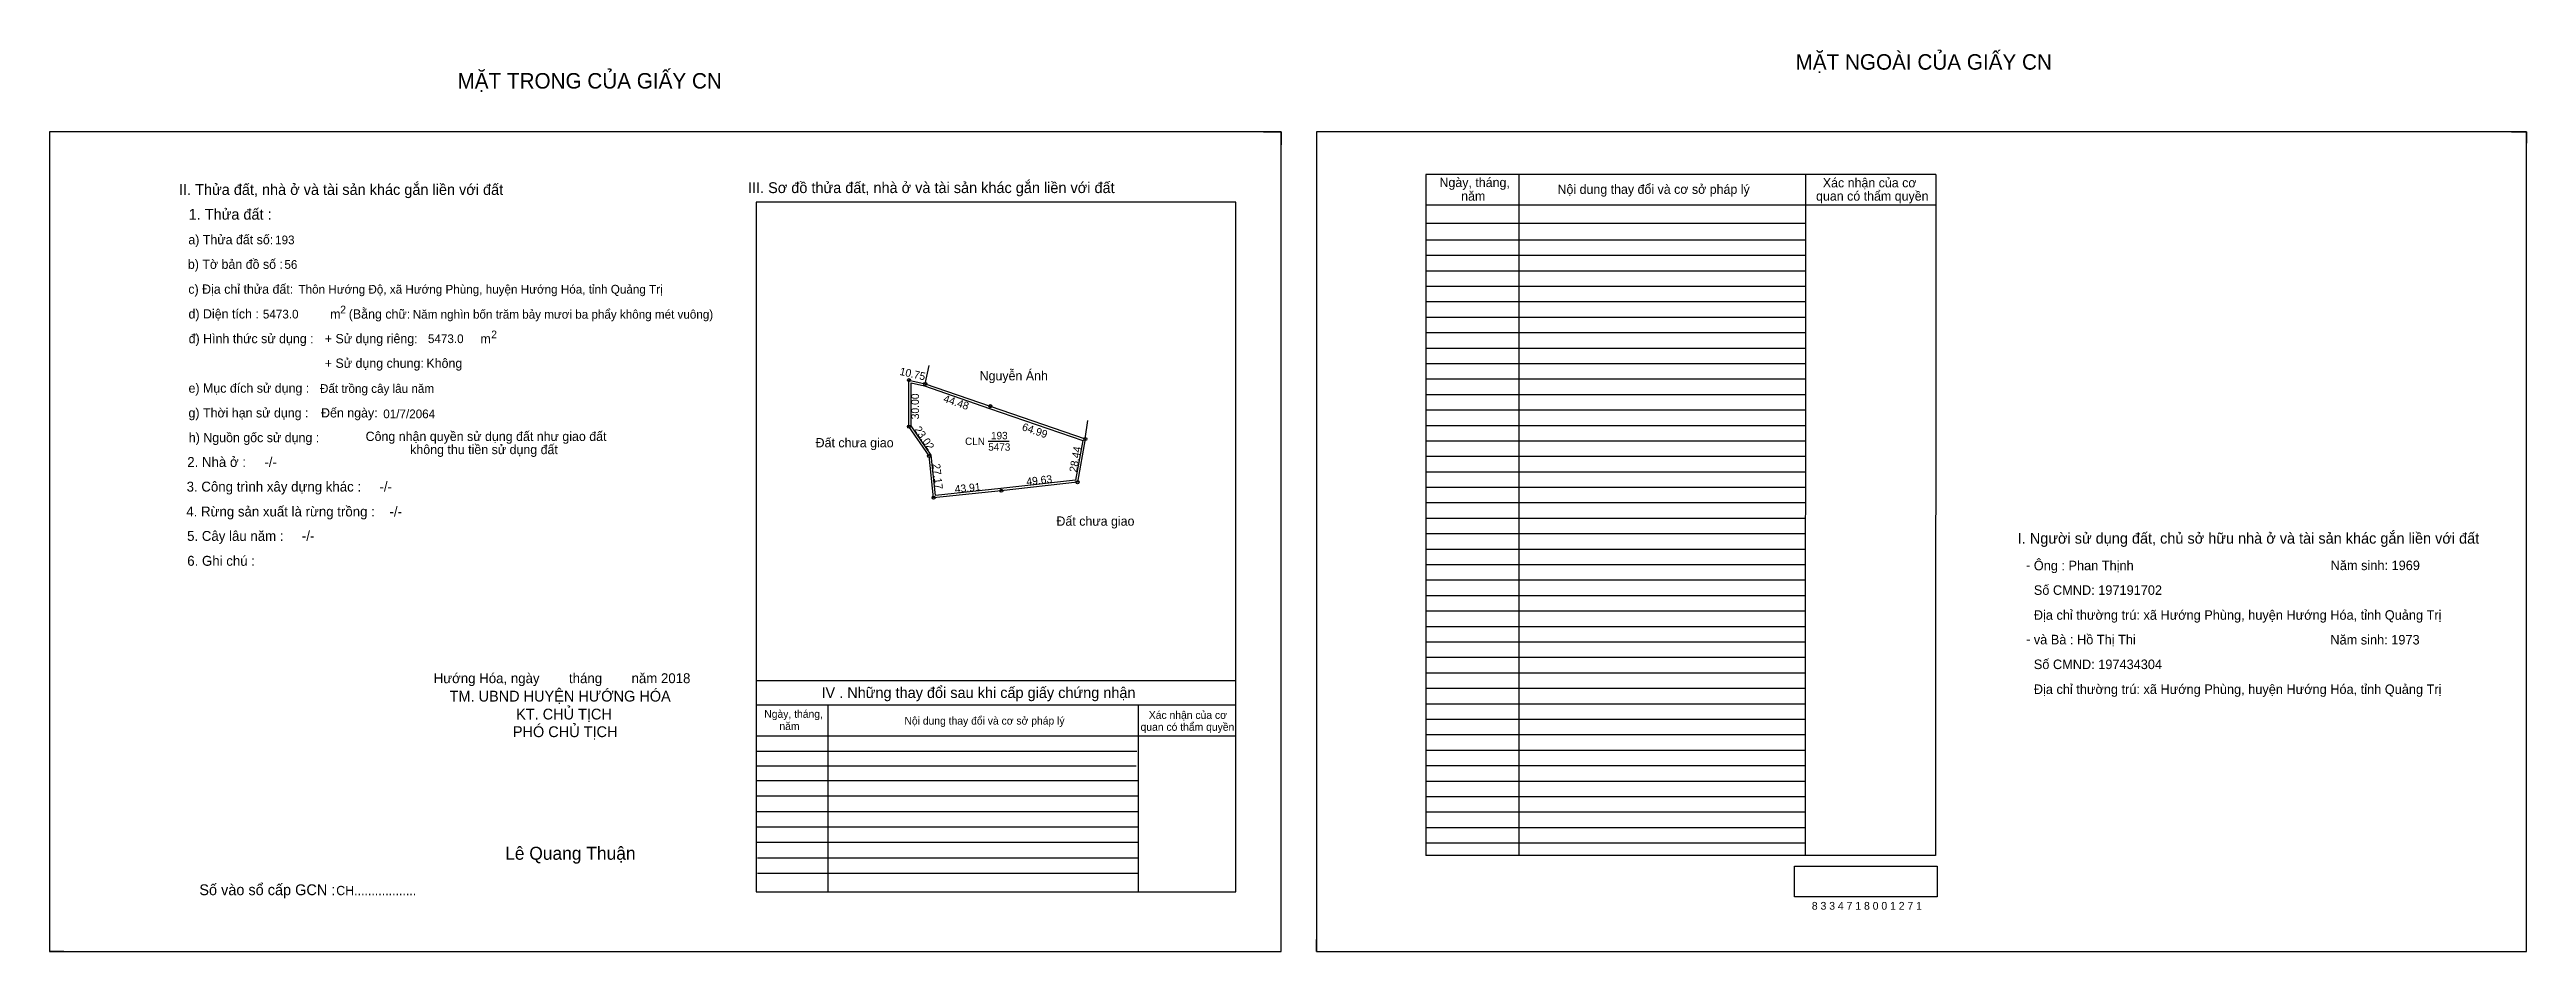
# Model space of a CAD drawing. Extents: x 532038 to 535545, y 1848044 to 1848627.
# Drawn here: x 533943 to 535545, y 1848044 to 1848627 of the extents above.
import ezdxf

# ---------------------------------------------------------------- set-up
doc = ezdxf.new("R2010")
doc.units = 0
for name, color, linetype in [('Default', 7, 'Continuous'), ('Level 10', 7, 'Continuous'), ('Level 11', 7, 'Continuous'), ('Level 13', 7, 'Continuous'), ('Level 27', 7, 'Continuous'), ('Level 49', 7, 'Continuous'), ('Level 55', 7, 'Continuous'), ('Level 6', 7, 'Continuous'), ('Level 60', 7, 'Continuous'), ('Level 7', 7, 'Continuous'), ('Level 8', 7, 'Continuous'), ('Level 9', 7, 'Continuous')]:
    doc.layers.add(name, color=color, linetype=linetype)

msp = doc.modelspace()

# ---------------------------------------------------------------- linework, layer by layer
at = {"layer": 'Level 10'}
for p, q in [((534728.3, 1848573.6), (534739.6, 1848573.6)), ((534739.6, 1848573.6), (534739.6, 1848565.2)), ((535535.1, 1848573.6), (535544.7, 1848573.6)), ((535544.7, 1848573.6), (535544.7, 1848566.2)), ((533943.5, 1848051.4), (533943.5, 1848043.6)), ((533952.7, 1848043.6), (533943.5, 1848043.6)), ((534762.4, 1848043.6), (534762.4, 1848051.4)), ((534762.4, 1848043.6), (534769.5, 1848043.6))]:
    msp.add_line(p, q, dxfattribs=at)
for points in [[(533943.5, 1848043.6), (534739.6, 1848043.6), (534739.6, 1848573.6), (533943.5, 1848573.6)], [(534762.4, 1848043.6), (535544.7, 1848043.6), (535544.7, 1848573.6), (534762.4, 1848573.6)], [(534551.6, 1848396.2), (534613, 1848375), (534608, 1848347), (534558.7, 1848341.5), (534515, 1848337), (534512, 1848364), (534499, 1848383), (534499, 1848413), (534509.5, 1848410.6)], [(534551.1, 1848394.8), (534611.4, 1848374.1), (534606.8, 1848348.3), (534558.5, 1848342.9), (534516.2, 1848338.5), (534513.4, 1848364.5), (534500.4, 1848383.4), (534500.4, 1848411.3), (534509.1, 1848409.3)]]:
    msp.add_lwpolyline(points, close=True, dxfattribs=at)
at = {"layer": 'Level 11'}
for centre in [(534499, 1848413), (534509.5, 1848410.6), (534551.6, 1848396.2), (534551.6, 1848396.2), (534499, 1848383), (534512, 1848364), (534613, 1848375), (534608, 1848347), (534515, 1848337), (534558.7, 1848341.5)]:
    msp.add_circle(centre, 1, dxfattribs=at)
at = {"layer": 'Level 27'}
for p, q in [((534509.5, 1848410.6), (534512, 1848422.4)), ((534613, 1848375), (534614.6, 1848386.9))]:
    msp.add_line(p, q, dxfattribs=at)
at = {"layer": 'Level 6'}
msp.add_lwpolyline([(535071.4, 1848098.7), (535163.8, 1848098.7), (535163.8, 1848078.9), (535071.4, 1848078.9)], close=True, dxfattribs=at)
at = {"layer": 'Level 7'}
for p, q in [((535078.4, 1848503.6), (534833.2, 1848503.6)), ((535078.4, 1848493.6), (534833.2, 1848493.6)), ((535078.4, 1848483.6), (534833.2, 1848483.6)), ((535078.4, 1848473.6), (534833.2, 1848473.6)), ((535078.4, 1848463.6), (534833.2, 1848463.6)), ((535078.4, 1848453.6), (534833.2, 1848453.6)), ((535078.4, 1848443.6), (534833.2, 1848443.6)), ((535078.4, 1848433.6), (534833.2, 1848433.6)), ((535078.4, 1848423.6), (534833.2, 1848423.6)), ((535078.4, 1848413.6), (534833.2, 1848413.6)), ((535078.4, 1848403.6), (534833.2, 1848403.6)), ((535078.4, 1848393.6), (534833.2, 1848393.6)), ((535078.4, 1848383.6), (534833.2, 1848383.6)), ((535078.4, 1848373.6), (534833.2, 1848373.6)), ((535078.4, 1848363.6), (534833.2, 1848363.6)), ((535078.4, 1848353.6), (534833.2, 1848353.6)), ((535078.4, 1848343.6), (534833.2, 1848343.6)), ((535078.4, 1848333.6), (534833.2, 1848333.6)), ((535078.4, 1848323.6), (534833.2, 1848323.6)), ((535078.4, 1848313.6), (534833.2, 1848313.6)), ((535078.4, 1848303.6), (534833.2, 1848303.6)), ((535078.4, 1848293.6), (534833.2, 1848293.6)), ((535078.4, 1848283.6), (534833.2, 1848283.6)), ((535078.4, 1848273.6), (534833.2, 1848273.6)), ((535078.4, 1848263.6), (534833.2, 1848263.6)), ((535078.4, 1848253.6), (534833.2, 1848253.6)), ((535078.4, 1848243.6), (534833.2, 1848243.6)), ((535078.4, 1848233.6), (534833.2, 1848233.6)), ((535078.4, 1848223.6), (534833.2, 1848223.6)), ((535078.4, 1848213.6), (534833.2, 1848213.6)), ((535078.4, 1848203.6), (534833.2, 1848203.6)), ((535078.4, 1848193.6), (534833.2, 1848193.6)), ((534646.4, 1848172.9), (534400.3, 1848172.9)), ((535078.4, 1848183.6), (534833.2, 1848183.6)), ((535078.4, 1848173.6), (534833.2, 1848173.6)), ((534645.9, 1848163.4), (534400.3, 1848163.4)), ((534647.2, 1848154), (534400.3, 1848154)), ((535078.4, 1848163.6), (534833.2, 1848163.6)), ((535078.4, 1848153.6), (534833.2, 1848153.6)), ((534647.2, 1848144), (534400.3, 1848144)), ((535078.4, 1848143.6), (534833.2, 1848143.6)), ((534647.2, 1848134), (534400.3, 1848134)), ((534647.2, 1848124), (534400.3, 1848124)), ((535078.4, 1848133.6), (534833.2, 1848133.6)), ((535078.4, 1848123.6), (534833.2, 1848123.6)), ((534647.2, 1848114), (534400.3, 1848114)), ((535078.4, 1848113.6), (534833.2, 1848113.6)), ((534647.2, 1848104), (534401.1, 1848104)), ((534647.2, 1848094), (534401.1, 1848094))]:
    msp.add_line(p, q, dxfattribs=at)
at = {"layer": 'Level 8'}
for p, q in [((535162.8, 1848546.1), (534833.2, 1848546.1)), ((534833.2, 1848546.1), (534833.2, 1848105.6)), ((534893.2, 1848546.1), (534893.2, 1848105.6)), ((535078.6, 1848545.9), (535078.4, 1848105.6)), ((535162.8, 1848546.1), (535162.7, 1848105.6)), ((534710.3, 1848528.2), (534400.3, 1848528.2)), ((534400.3, 1848528.2), (534400.3, 1848082.2)), ((534710.3, 1848082.2), (534710.3, 1848528.2)), ((535162.8, 1848526.1), (534833.2, 1848526.1)), ((535078.4, 1848514.3), (534833.2, 1848514.3)), ((534710.3, 1848218.6), (534400.3, 1848218.6)), ((534710.3, 1848202.9), (534400.3, 1848202.9)), ((534446.5, 1848202.9), (534446.5, 1848082.2)), ((534647.2, 1848202.9), (534647.2, 1848082.2)), ((534710.3, 1848182.9), (534400.3, 1848182.9)), ((535162.7, 1848105.6), (534833.2, 1848105.6)), ((534400.3, 1848082.2), (534710.3, 1848082.2))]:
    msp.add_line(p, q, dxfattribs=at)
at = {"layer": 'Level 9'}
msp.add_line((534550.3, 1848373.5), (534563.9, 1848373.5), dxfattribs=at)

# ---------------------------------------------------------------- texts
at = {"layer": 'Default'}
for s, p in [('e) Mục đích sử dụng :', (534033.3, 1848404.9)), ('g) Thời hạn sử dụng :', (534033.3, 1848388.9)), ('Đến ngày:', (534119, 1848388.9)), ('h) Nguồn gốc sử dụng :', (534033.5, 1848372.9)), ('Công nhận quyền sử dụng đất như giao đất', (534147.8, 1848373.7)), ('không thu tiền sử dụng đất', (534176.6, 1848365.2))]:
    msp.add_text(s, height=6, dxfattribs=at).set_placement(p)
at = {"layer": 'Level 13'}
for s, p in [('193', (534552.1, 1848374.8)), ('CLN', (534535.3, 1848371.1)), ('5473', (534550.3, 1848367.4))]:
    msp.add_text(s, height=4.8, dxfattribs=at).set_placement(p)
at = {"layer": 'Level 49'}
for s, rotation, p in [('10.75', 347.3209, (534492.7, 1848416.5)), ('30.00', 90, (534505.5, 1848387.7)), ('44.48', 341.0151, (534520.9, 1848399.1)), ('23.02', 304.3803, (534502.2, 1848381.1)), ('64.99', 340.9908, (534571.7, 1848380.8)), ('28.44', 79.8753, (534607.5, 1848353.2)), ('27.17', 276.3402, (534514.2, 1848358.8)), ('43.91', 5.856, (534528.9, 1848340)), ('49.63', 6.3861, (534575.2, 1848344.9))]:
    msp.add_text(s, height=5, rotation=rotation, dxfattribs=at).set_placement(p)
at = {"layer": 'Level 55'}
for s, height, p in [('1', 0.8, (534498.8, 1848413)), ('0', 0.22, (534498.9, 1848412.8)), ('0', 0.22, (534498.9, 1848412.8)), ('2', 0.8, (534509.2, 1848410.6)), ('182', 0.22, (534509.3, 1848410.4)), ('182', 0.22, (534509.3, 1848410.4)), ('0', 0.22, (534509.4, 1848410.4)), ('0', 0.22, (534509.4, 1848410.4)), ('3', 0.8, (534551.3, 1848396.2)), ('182', 0.22, (534551.3, 1848395.9)), ('182', 0.22, (534551.3, 1848395.9)), ('9', 0.8, (534498.7, 1848383)), ('0', 0.22, (534498.9, 1848382.8)), ('0', 0.22, (534498.9, 1848382.8)), ('8', 0.8, (534511.7, 1848364)), ('0', 0.22, (534511.9, 1848363.8)), ('0', 0.22, (534511.9, 1848363.8)), ('4', 0.8, (534612.7, 1848375)), ('182', 0.22, (534612.8, 1848374.8)), ('182', 0.22, (534612.8, 1848374.8)), ('0', 0.22, (534612.9, 1848374.8)), ('0', 0.22, (534612.9, 1848374.8)), ('5', 0.8, (534607.7, 1848347)), ('0', 0.22, (534607.9, 1848346.8)), ('0', 0.22, (534607.9, 1848346.8)), ('7', 0.8, (534514.7, 1848337)), ('0', 0.22, (534514.9, 1848336.8)), ('0', 0.22, (534514.9, 1848336.8)), ('6', 0.8, (534558.4, 1848341.5)), ('0', 0.22, (534558.6, 1848341.3)), ('0', 0.22, (534558.6, 1848341.3))]:
    msp.add_text(s, height=height, dxfattribs=at).set_placement(p)
at = {"layer": 'Level 6'}
for s, height, p in [('193', 5.63, (534089.3, 1848500.9)), ('56', 5.63, (534095.3, 1848485)), ('Thôn Hướng Độ, xã Hướng Phùng, huyện Hướng Hóa, tỉnh Quảng Trị', 5.64, (534104.4, 1848469)), ('5473.0', 5.63, (534081.4, 1848452.9)), ('Năm nghìn bốn trăm bảy mươi ba phẩy không mét vuông)', 5.632, (534178.3, 1848452.8)), ('5473.0', 5.63, (534188.1, 1848437)), ('Đất trồng cây lâu năm', 5.64, (534118.3, 1848404.8)), ('01/7/2064', 5.64, (534159.2, 1848388.4)), ('Ông : Phan Thịnh', 6.16, (535226.2, 1848290.1)), ('Năm sinh: 1969', 6.16, (535418.1, 1848290.2)), ('Số CMND: 197191702', 6.16, (535226.2, 1848274.2)), ('Địa chỉ thường trú: xã Hướng Phùng, huyện Hướng Hóa, tỉnh Quảng Trị', 6.16, (535226.2, 1848258.1)), ('và Bà : Hồ Thị Thi', 6.16, (535226.2, 1848242.2)), ('Năm sinh: 1973', 6.16, (535417.9, 1848242.1)), ('Số CMND: 197434304', 6.16, (535226.2, 1848226.2)), ('Địa chỉ thường trú: xã Hướng Phùng, huyện Hướng Hóa, tỉnh Quảng Trị', 6.16, (535226.2, 1848210.1)), ('8 3 3 4 7 1 8 0 0 1 2 7 1', 5.04, (535082.7, 1848070.6))]:
    msp.add_text(s, height=height, dxfattribs=at).set_placement(p)
at = {"layer": 'Level 60'}
for s, p in [('Nguyễn Ánh', (534544.7, 1848412.9)), ('Đất chưa giao', (534438.7, 1848369.6)), ('Đất chưa giao', (534594.4, 1848318.9))]:
    msp.add_text(s, height=6, dxfattribs=at).set_placement(p)
at = {"layer": 'Level 7'}
for s, height, p in [('MẶT NGOÀI CỦA GIẤY CN', 10, (535072.2, 1848613.8)), ('MẶT TRONG CỦA GIẤY CN', 10, (534207.2, 1848601.6)), ('II. Thửa đất, nhà ở và tài sản khác gắn liền với đất', 7, (534027.2, 1848532.8)), ('III. Sơ đồ thửa đất, nhà ở và tài sản khác gắn liền với đất', 7, (534395, 1848534)), ('Ngày, tháng,', 6, (534842, 1848537.9)), ('Nội dung thay đổi và cơ sở pháp lý', 6, (534918.3, 1848533.5)), ('Xác nhận của cơ', 6, (535089.8, 1848537.7)), ('1. Thửa đất :', 7, (534033.4, 1848516.8)), ('năm', 6, (534856, 1848529.1)), (' quan có thẩm quyền', 6, (535083.2, 1848529.1)), ('a) Thửa đất số:', 6, (534033.2, 1848500.9)), ('b) Tờ bản đồ số :', 6, (534032.9, 1848485)), ('c) Địa chỉ thửa đất:', 6, (534033.2, 1848468.9)), ('d) Diện tích :', 6, (534033.3, 1848452.9)), ('m', 6, (534124.9, 1848452.8)), ('2', 5, (534131.4, 1848456.2)), ('(Bằng chữ:', 6, (534136.9, 1848452.8)), ('đ) Hình thức sử dụng :', 6, (534033.4, 1848436.9)), ('+ Sử dụng riêng:', 6, (534121.4, 1848436.9)), ('m', 6, (534222, 1848436.8)), ('2', 5, (534229, 1848440.1)), ('+ Sử dụng chung:', 6, (534121.4, 1848421)), ('Không', 6, (534187.1, 1848421)), ('2. Nhà ở :     -/-', 6.4, (534032.5, 1848356.9)), ('3. Công trình xây dựng khác :     -/-', 6.4, (534032.1, 1848341)), ('4. Rừng sản xuất là rừng trồng :    -/-', 6.4, (534031.9, 1848324.9)), ('5. Cây lâu năm :     -/-', 6.4, (534032.4, 1848309.1)), ('I. Người sử dụng đất, chủ sở hữu nhà ở và tài sản khác gắn liền với đất', 7, (535215.8, 1848307.3)), ('6. Ghi chú :', 6.4, (534032.5, 1848293)), ('-', 6.4, (535221.1, 1848290.3)), ('-', 6.4, (535221.2, 1848242.4)), ('Hướng Hóa, ngày        tháng        năm 2018', 6.4, (534191.8, 1848217.1)), ('TM. UBND HUYỆN HƯỚNG HÓA', 7, (534202.1, 1848205.2)), ('KT. CHỦ TỊCH', 7, (534245.1, 1848193.6)), ('IV . Những thay đổi sau khi cấp giấy chứng nhận', 7, (534442.5, 1848207.5)), ('PHÓ CHỦ TỊCH', 7, (534243, 1848182.2)), ('Ngày, tháng,', 5, (534405.5, 1848194.7)), ('năm', 5, (534415.3, 1848186.8)), ('Nội dung thay đổi và cơ sở pháp lý', 5, (534496.1, 1848190.3)), (' quan có thẩm quyền', 5, (534646.9, 1848186.3)), ('Xác nhận của cơ', 5, (534654.1, 1848194)), ('Lê Quang Thuận', 8.4, (534238, 1848102.9)), ('Số vào sổ cấp GCN :', 7, (534040.3, 1848080)), ('CH..................', 6, (534128.8, 1848080))]:
    msp.add_text(s, height=height, dxfattribs=at).set_placement(p)

doc.saveas('drawing.dxf')
